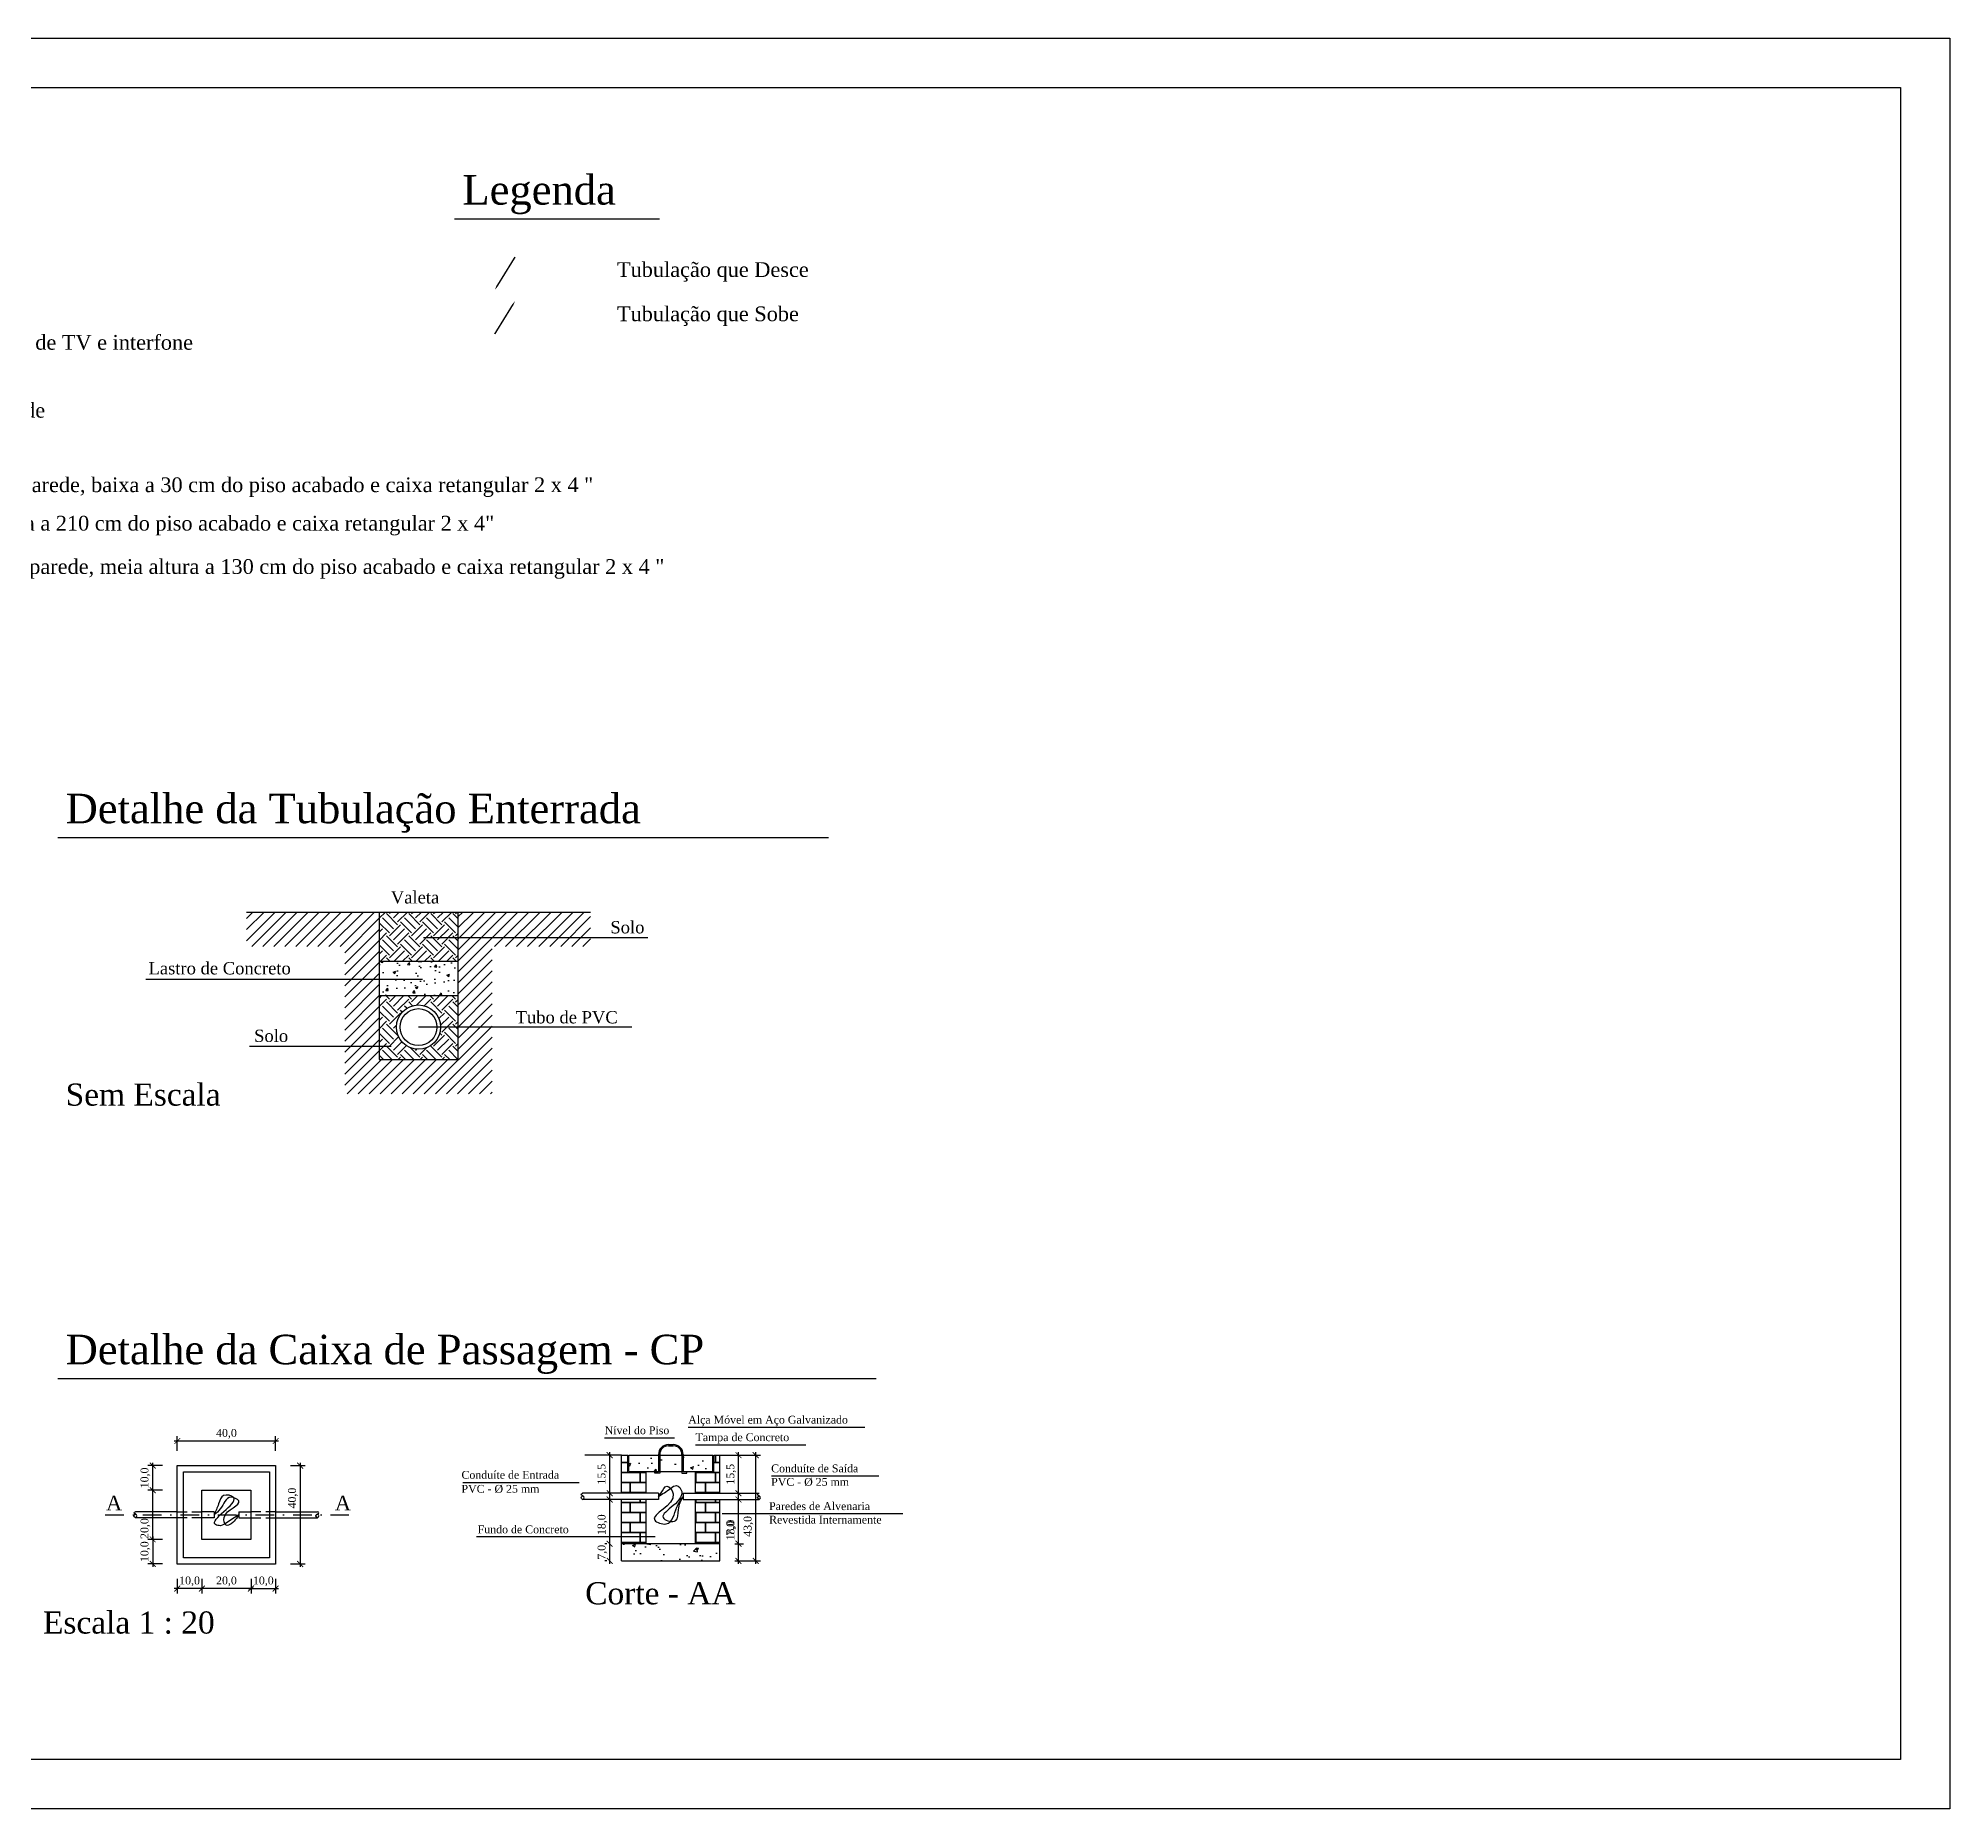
# Model space of a CAD drawing. Header units: millimetres. Extents: x 8900 to 13100, y 733 to 2533.
# Drawn here: x 11156 to 13100, y 733 to 2533 of the extents above; entities that cross this region are included whole.
import ezdxf
from ezdxf.enums import TextEntityAlignment as Align

# ---------------------------------------------------------------- set-up
doc = ezdxf.new("R2010")
doc.units = ezdxf.units.MM
doc.linetypes.add('DASHDOT', pattern=[25.4, 12.7, -6.35, 0, -6.35])
doc.linetypes.add('HIDDEN', pattern=[0.375, 0.25, -0.125])
for name, color, linetype in [('002 - 0.150', 2, 'Continuous'), ('003 - 0.250', 3, 'Continuous'), ('004 - 0.350', 4, 'Continuous'), ('006 - 0.500', 6, 'Continuous'), ('010 - 0.050', 10, 'Continuous'), ('014 - 1.000', 14, 'Continuous')]:
    doc.layers.add(name, color=color, linetype=linetype)
doc.styles.add('style1', font='BOOKOS.TTF')
doc.styles.add('style2', font='BOOKOSBI.TTF')
doc.styles.add('style4', font='romantic.ttf')
doc.dimstyles.new('Externa', dxfattribs={"dimtxt": 10, "dimasz": 6, "dimexe": 5, "dimexo": 15, "dimgap": 2.5, "dimtad": 1, "dimdec": 1, "dimzin": 4, "dimtxsty": 'style4', "dimblk": 'ARCHTICK', "dimcen": 6, "dimdle": 3, "dimclrd": 256, "dimclre": 256, "dimclrt": 256, "dimadec": 4, "dimazin": 1, "dimtfac": 1, "dimtdec": 1, "dimtmove": 0, "dimatfit": 3, "dimldrblk": 'ARCHTICK', "dimfxl": 1, "dimlwd": -1, "dimlwe": -1, "dimarcsym": 0})
pattern_1 = [(45, (5571.941, -1665.705), (2e-15, 22.45064), [15.875, -15.875]), (45, (5567.732, -1661.496), (2e-15, 22.45064), [15.875, -15.875]), (45, (5563.522, -1657.286), (2e-15, 22.45064), [15.875, -15.875]), (135, (5563.522, -1654.48), (-22.45064, 2e-15), [15.875, -15.875]), (135, (5567.732, -1650.27), (-22.45064, 2e-15), [15.875, -15.875]), (135, (5571.941, -1646.061), (-22.45064, 2e-15), [15.875, -15.875])]
pattern_2 = [(50, (8600.81, -553.993), (31.88232, -2.78934), [3.33375, -36.67125]), (355, (8600.81, -553.993), (-6.1675, 33.4349), [2.667, -29.337]), (100.451, (8603.467, -554.226), (25.71494, 30.64542), [2.83325, -31.16575]), (46.1842, (8600.81, -545.103), (47.43883, -7.3574), [5.0006, -55.0069]), (96.6356, (8604.763, -545.716), (41.54574, 43.2995), [4.2499, -46.7486]), (351.184, (8600.81, -545.103), (41.5458, 43.2994), [4.0005, -44.0055]), (21, (8605.255, -547.326), (26.5326, -17.89647), [3.33375, -36.67125]), (326, (8605.255, -547.326), (10.81535, 32.2329), [2.667, -29.337]), (71.4514, (8607.466, -548.817), (37.34789, 14.3365), [2.83325, -31.16575]), (37.5, (8600.81, -553.993), (0.540506, 14.797132), [0, -28.9814, 0, -29.7815, 0, -29.448125]), (7.5, (8600.81, -553.993), (11.69344, 17.5316), [0, -16.9799, 0, -28.31465, 0, -11.223625]), (327.5, (8590.898, -553.993), (23.728354, -1.00253), [0, -11.1125, 0, -34.671, 0, -46.00575]), (317.5, (8586.453, -553.993), (25.92261, 4.44964), [0, -14.44625, 0, -23.0251, 0, -32.67075])]

# ---------------------------------------------------------------- blocks, each defined once
blk = doc.blocks.new('_ArchTick')
at = {"color": 0, "const_width": 0.15}
blk.add_lwpolyline([(-0.5, -0.5), (0.5, 0.5)], dxfattribs=at)
blk = doc.blocks.new('*D3')
at = {"layer": '010 - 0.050', "ltscale": 2.5}
for p, q in [((11375.3, 956.8), (11319.3, 956.8)), ((11322.3, 966.8), (11322.3, 951.8)), ((11372.3, 966.8), (11372.3, 951.8))]:
    blk.add_line(p, q, dxfattribs=at)
at = {"layer": 'DefPoints', "color": 0, "ltscale": 2.5}
for p in [(11322.3, 981.8), (11372.3, 981.8), (11322.3, 956.8)]:
    blk.add_point(p, dxfattribs=at)
at = {"layer": '010 - 0.050', "ltscale": 2.5, "xscale": 6, "yscale": 6, "zscale": 6, "rotation": 180}
blk.add_blockref('_ArchTick', (11322.3, 956.8), dxfattribs=at)
at = {"layer": '010 - 0.050', "ltscale": 2.5, "xscale": 6, "yscale": 6, "zscale": 6}
blk.add_blockref('_ArchTick', (11372.3, 956.8), dxfattribs=at)
at = {"layer": '010 - 0.050', "ltscale": 2.5, "insert": (11347.3, 964.1), "char_height": 8, "attachment_point": 5, "style": 'style4'}
blk.add_mtext('20,0', dxfattribs=at)
blk = doc.blocks.new('*D4')
at = {"layer": '010 - 0.050', "ltscale": 2.5}
for p, q in [((11369.3, 956.8), (11400.3, 956.8)), ((11372.3, 966.8), (11372.3, 951.8)), ((11397.3, 966.8), (11397.3, 951.8))]:
    blk.add_line(p, q, dxfattribs=at)
at = {"layer": 'DefPoints', "color": 0, "ltscale": 2.5}
for p in [(11372.3, 981.8), (11397.3, 981.8), (11397.3, 956.8)]:
    blk.add_point(p, dxfattribs=at)
at = {"layer": '010 - 0.050', "ltscale": 2.5, "xscale": 6, "yscale": 6, "zscale": 6, "rotation": 180}
blk.add_blockref('_ArchTick', (11372.3, 956.8), dxfattribs=at)
at = {"layer": '010 - 0.050', "ltscale": 2.5, "xscale": 6, "yscale": 6, "zscale": 6}
blk.add_blockref('_ArchTick', (11397.3, 956.8), dxfattribs=at)
at = {"layer": '010 - 0.050', "ltscale": 2.5, "insert": (11384.8, 964.1), "char_height": 8, "attachment_point": 5, "style": 'style4'}
blk.add_mtext('10,0', dxfattribs=at)
blk = doc.blocks.new('*D5')
at = {"layer": '010 - 0.050', "ltscale": 2.5}
for p, q in [((11325.3, 956.8), (11294.3, 956.8)), ((11297.3, 966.8), (11297.3, 951.8)), ((11322.3, 966.8), (11322.3, 951.8))]:
    blk.add_line(p, q, dxfattribs=at)
at = {"layer": 'DefPoints', "color": 0, "ltscale": 2.5}
for p in [(11297.3, 981.8), (11322.3, 981.8), (11297.3, 956.8)]:
    blk.add_point(p, dxfattribs=at)
at = {"layer": '010 - 0.050', "ltscale": 2.5, "xscale": 6, "yscale": 6, "zscale": 6, "rotation": 180}
blk.add_blockref('_ArchTick', (11297.3, 956.8), dxfattribs=at)
at = {"layer": '010 - 0.050', "ltscale": 2.5, "xscale": 6, "yscale": 6, "zscale": 6}
blk.add_blockref('_ArchTick', (11322.3, 956.8), dxfattribs=at)
at = {"layer": '010 - 0.050', "ltscale": 2.5, "insert": (11309.8, 964.1), "char_height": 8, "attachment_point": 5, "style": 'style4'}
blk.add_mtext('10,0', dxfattribs=at)
blk = doc.blocks.new('*D6')
at = {"layer": '010 - 0.050', "ltscale": 2.5}
for p, q in [((11282.3, 1081.8), (11267.3, 1081.8)), ((11272.3, 1053.8), (11272.3, 1084.8)), ((11282.3, 1056.8), (11267.3, 1056.8))]:
    blk.add_line(p, q, dxfattribs=at)
at = {"layer": 'DefPoints', "color": 0, "ltscale": 2.5}
for p in [(11272.3, 1081.8), (11297.3, 1081.8), (11297.3, 1056.8)]:
    blk.add_point(p, dxfattribs=at)
at = {"layer": '010 - 0.050', "ltscale": 2.5, "xscale": 6, "yscale": 6, "zscale": 6}
for p, rotation in [((11272.3, 1081.8), 90), ((11272.3, 1056.8), 270)]:
    blk.add_blockref('_ArchTick', p, dxfattribs=dict(at, rotation=rotation))
at = {"layer": '010 - 0.050', "ltscale": 2.5, "insert": (11264.9, 1069.3), "char_height": 8, "attachment_point": 5, "rotation": 90, "style": 'style4'}
blk.add_mtext('10,0', dxfattribs=at)
blk = doc.blocks.new('*D7')
at = {"layer": '010 - 0.050', "ltscale": 2.5}
for p, q in [((11412.3, 1081.8), (11427.3, 1081.8)), ((11422.3, 1084.8), (11422.3, 978.8)), ((11412.3, 981.8), (11427.3, 981.8))]:
    blk.add_line(p, q, dxfattribs=at)
at = {"layer": 'DefPoints', "color": 0, "ltscale": 2.5}
for p in [(11397.3, 1081.8), (11397.3, 981.8), (11422.3, 981.8)]:
    blk.add_point(p, dxfattribs=at)
at = {"layer": '010 - 0.050', "ltscale": 2.5, "xscale": 6, "yscale": 6, "zscale": 6}
for p, rotation in [((11422.3, 1081.8), 90), ((11422.3, 981.8), 270)]:
    blk.add_blockref('_ArchTick', p, dxfattribs=dict(at, rotation=rotation))
at = {"layer": '010 - 0.050', "ltscale": 2.5, "insert": (11414.9, 1048.8), "char_height": 8, "attachment_point": 5, "rotation": 90, "style": 'style4'}
blk.add_mtext('40,0', dxfattribs=at)
blk = doc.blocks.new('*D8')
at = {"layer": '010 - 0.050', "ltscale": 2.5}
for p, q in [((11282.3, 1056.8), (11267.3, 1056.8)), ((11272.3, 1056.8), (11272.3, 1062.8)), ((11272.3, 1006.8), (11272.3, 1056.8)), ((11282.3, 1006.8), (11267.3, 1006.8)), ((11272.3, 1006.8), (11272.3, 1000.8))]:
    blk.add_line(p, q, dxfattribs=at)
at = {"layer": 'DefPoints', "color": 0, "ltscale": 2.5}
for p in [(11272.3, 1056.8), (11297.3, 1056.8), (11297.3, 1006.8)]:
    blk.add_point(p, dxfattribs=at)
at = {"layer": '010 - 0.050', "ltscale": 2.5, "xscale": 6, "yscale": 6, "zscale": 6}
for p, rotation in [((11272.3, 1056.8), 270), ((11272.3, 1006.8), 90)]:
    blk.add_blockref('_ArchTick', p, dxfattribs=dict(at, rotation=rotation))
at = {"layer": '010 - 0.050', "ltscale": 2.5, "insert": (11264.9, 1017.8), "char_height": 8, "attachment_point": 5, "rotation": 90, "style": 'style4'}
blk.add_mtext('20,0', dxfattribs=at)
blk = doc.blocks.new('*D9')
at = {"layer": '010 - 0.050', "ltscale": 2.5}
for p, q in [((11282.3, 1006.8), (11267.3, 1006.8)), ((11272.3, 1009.8), (11272.3, 978.8)), ((11282.3, 981.8), (11267.3, 981.8))]:
    blk.add_line(p, q, dxfattribs=at)
at = {"layer": 'DefPoints', "color": 0, "ltscale": 2.5}
for p in [(11297.3, 1006.8), (11272.3, 981.8), (11297.3, 981.8)]:
    blk.add_point(p, dxfattribs=at)
at = {"layer": '010 - 0.050', "ltscale": 2.5, "xscale": 6, "yscale": 6, "zscale": 6}
for p, rotation in [((11272.3, 1006.8), 90), ((11272.3, 981.8), 270)]:
    blk.add_blockref('_ArchTick', p, dxfattribs=dict(at, rotation=rotation))
at = {"layer": '010 - 0.050', "ltscale": 2.5, "insert": (11264.9, 994.3), "char_height": 8, "attachment_point": 5, "rotation": 90, "style": 'style4'}
blk.add_mtext('10,0', dxfattribs=at)
blk = doc.blocks.new('*D10')
at = {"layer": '010 - 0.050', "ltscale": 2.5}
for p, q in [((11297.3, 1096.8), (11297.3, 1111.8)), ((11397.3, 1096.8), (11397.3, 1111.8)), ((11400.3, 1106.8), (11294.3, 1106.8))]:
    blk.add_line(p, q, dxfattribs=at)
at = {"layer": 'DefPoints', "color": 0, "ltscale": 2.5}
for p in [(11297.3, 1106.8), (11297.3, 1081.8), (11397.3, 1081.8)]:
    blk.add_point(p, dxfattribs=at)
at = {"layer": '010 - 0.050', "ltscale": 2.5, "xscale": 6, "yscale": 6, "zscale": 6, "rotation": 180}
blk.add_blockref('_ArchTick', (11297.3, 1106.8), dxfattribs=at)
at = {"layer": '010 - 0.050', "ltscale": 2.5, "xscale": 6, "yscale": 6, "zscale": 6}
blk.add_blockref('_ArchTick', (11397.3, 1106.8), dxfattribs=at)
at = {"layer": '010 - 0.050', "ltscale": 2.5, "insert": (11347.3, 1114.1), "char_height": 8, "attachment_point": 5, "style": 'style4'}
blk.add_mtext('40,0', dxfattribs=at)
blk = doc.blocks.new('*D11')
at = {"layer": '010 - 0.050', "ltscale": 2.5}
for p, q in [((11734.2, 1092.4), (11732, 1092.4)), ((11737, 1050.7), (11737, 1095.4)), ((11734.2, 1053.7), (11732, 1053.7))]:
    blk.add_line(p, q, dxfattribs=at)
at = {"layer": 'DefPoints', "color": 0, "ltscale": 2.5}
for p in [(11737, 1092.4), (11749.2, 1092.4), (11749.2, 1053.7)]:
    blk.add_point(p, dxfattribs=at)
at = {"layer": '010 - 0.050', "ltscale": 2.5, "xscale": 6, "yscale": 6, "zscale": 6}
for p, rotation in [((11737, 1092.4), 90), ((11737, 1053.7), 270)]:
    blk.add_blockref('_ArchTick', p, dxfattribs=dict(at, rotation=rotation))
at = {"layer": '010 - 0.050', "ltscale": 2.5, "insert": (11729.6, 1073), "char_height": 8, "attachment_point": 5, "rotation": 90, "style": 'style4'}
blk.add_mtext('15,5', dxfattribs=at)
blk = doc.blocks.new('*D12')
at = {"layer": '010 - 0.050', "ltscale": 2.5}
for p, q in [((11737, 999.4), (11737, 1050.4)), ((11734.2, 1047.4), (11732, 1047.4)), ((11734.2, 1002.4), (11732, 1002.4))]:
    blk.add_line(p, q, dxfattribs=at)
at = {"layer": 'DefPoints', "color": 0, "ltscale": 2.5}
for p in [(11737, 1047.4), (11749.2, 1047.4), (11749.2, 1002.4)]:
    blk.add_point(p, dxfattribs=at)
at = {"layer": '010 - 0.050', "ltscale": 2.5, "xscale": 6, "yscale": 6, "zscale": 6}
for p, rotation in [((11737, 1047.4), 90), ((11737, 1002.4), 270)]:
    blk.add_blockref('_ArchTick', p, dxfattribs=dict(at, rotation=rotation))
at = {"layer": '010 - 0.050', "ltscale": 2.5, "insert": (11729.7, 1021.7), "char_height": 8, "attachment_point": 5, "rotation": 90, "style": 'style4'}
blk.add_mtext('18,0', dxfattribs=at)
blk = doc.blocks.new('*D13')
at = {"layer": '010 - 0.050', "ltscale": 2.5}
for p, q in [((11734.2, 1002.4), (11732, 1002.4)), ((11737, 981.9), (11737, 1005.4)), ((11734.2, 984.9), (11732, 984.9))]:
    blk.add_line(p, q, dxfattribs=at)
at = {"layer": 'DefPoints', "color": 0, "ltscale": 2.5}
for p in [(11737, 1002.4), (11749.2, 1002.4), (11749.2, 984.9)]:
    blk.add_point(p, dxfattribs=at)
at = {"layer": '010 - 0.050', "ltscale": 2.5, "xscale": 6, "yscale": 6, "zscale": 6}
for p, rotation in [((11737, 1002.4), 90), ((11737, 984.9), 270)]:
    blk.add_blockref('_ArchTick', p, dxfattribs=dict(at, rotation=rotation))
at = {"layer": '010 - 0.050', "ltscale": 2.5, "insert": (11729.7, 993.7), "char_height": 8, "attachment_point": 5, "rotation": 90, "style": 'style4'}
blk.add_mtext('7,0', dxfattribs=at)
blk = doc.blocks.new('*D14')
at = {"layer": '010 - 0.050', "ltscale": 2.5}
for p, q in [((11864.2, 1092.4), (11873, 1092.4)), ((11868, 1050.7), (11868, 1095.4)), ((11864.2, 1053.7), (11873, 1053.7))]:
    blk.add_line(p, q, dxfattribs=at)
at = {"layer": 'DefPoints', "color": 0, "ltscale": 2.5}
for p in [(11849.2, 1092.4), (11868, 1092.4), (11849.2, 1053.7)]:
    blk.add_point(p, dxfattribs=at)
at = {"layer": '010 - 0.050', "ltscale": 2.5, "xscale": 6, "yscale": 6, "zscale": 6}
for p, rotation in [((11868, 1092.4), 90), ((11868, 1053.7), 270)]:
    blk.add_blockref('_ArchTick', p, dxfattribs=dict(at, rotation=rotation))
at = {"layer": '010 - 0.050', "ltscale": 2.5, "insert": (11860.6, 1073), "char_height": 8, "attachment_point": 5, "rotation": 90, "style": 'style4'}
blk.add_mtext('15,5', dxfattribs=at)
blk = doc.blocks.new('*D15')
at = {"layer": '010 - 0.050', "ltscale": 2.5}
for p, q in [((11864.2, 1092.4), (11890.5, 1092.4)), ((11885.5, 981.9), (11885.5, 1095.4)), ((11864.2, 984.9), (11890.5, 984.9))]:
    blk.add_line(p, q, dxfattribs=at)
at = {"layer": 'DefPoints', "color": 0, "ltscale": 2.5}
for p in [(11849.2, 1092.4), (11885.5, 1092.4), (11849.2, 984.9)]:
    blk.add_point(p, dxfattribs=at)
at = {"layer": '010 - 0.050', "ltscale": 2.5, "xscale": 6, "yscale": 6, "zscale": 6}
for p, rotation in [((11885.5, 1092.4), 90), ((11885.5, 984.9), 270)]:
    blk.add_blockref('_ArchTick', p, dxfattribs=dict(at, rotation=rotation))
at = {"layer": '010 - 0.050', "ltscale": 2.5, "insert": (11878.2, 1020), "char_height": 8, "attachment_point": 5, "rotation": 90, "style": 'style4'}
blk.add_mtext('43,0', dxfattribs=at)
blk = doc.blocks.new('*D16')
at = {"layer": '010 - 0.050', "ltscale": 2.5}
for p, q in [((11868, 1002.4), (11868, 1027.7)), ((11864.2, 1002.4), (11873, 1002.4)), ((11868, 981.9), (11868, 1002.4)), ((11864.2, 984.9), (11873, 984.9))]:
    blk.add_line(p, q, dxfattribs=at)
at = {"layer": 'DefPoints', "color": 0, "ltscale": 2.5}
for p in [(11849.2, 1002.4), (11868, 1002.4), (11849.2, 984.9)]:
    blk.add_point(p, dxfattribs=at)
at = {"layer": '010 - 0.050', "ltscale": 2.5, "xscale": 6, "yscale": 6, "zscale": 6}
for p, rotation in [((11868, 1002.4), 90), ((11868, 984.9), 270)]:
    blk.add_blockref('_ArchTick', p, dxfattribs=dict(at, rotation=rotation))
at = {"layer": '010 - 0.050', "ltscale": 2.5, "insert": (11860.7, 1018), "char_height": 8, "attachment_point": 5, "rotation": 90, "style": 'style4'}
blk.add_mtext('7,0', dxfattribs=at)
blk = doc.blocks.new('*D17')
at = {"layer": '010 - 0.050', "ltscale": 2.5}
for p, q in [((11868, 999.4), (11868, 1050.4)), ((11864.2, 1047.4), (11873, 1047.4)), ((11864.2, 1002.4), (11873, 1002.4))]:
    blk.add_line(p, q, dxfattribs=at)
at = {"layer": 'DefPoints', "color": 0, "ltscale": 2.5}
for p in [(11849.2, 1047.4), (11868, 1047.4), (11849.2, 1002.4)]:
    blk.add_point(p, dxfattribs=at)
at = {"layer": '010 - 0.050', "ltscale": 2.5, "xscale": 6, "yscale": 6, "zscale": 6}
for p, rotation in [((11868, 1047.4), 90), ((11868, 1002.4), 270)]:
    blk.add_blockref('_ArchTick', p, dxfattribs=dict(at, rotation=rotation))
at = {"layer": '010 - 0.050', "ltscale": 2.5, "insert": (11860.7, 1016.3), "char_height": 8, "attachment_point": 5, "rotation": 90, "style": 'style4'}
blk.add_mtext('18,0', dxfattribs=at)

msp = doc.modelspace()

# ---------------------------------------------------------------- hatches: boundary and pattern name
at = {"layer": '010 - 0.050', "ltscale": 2.5}
h = msp.add_hatch(dxfattribs=at)
h.set_pattern_fill('LINE', color=256, scale=2.5, angle=45, style=0)
h.set_pattern_definition([(45, (5571.941, -1665.705), (-5.61266, 5.61266), [])])
h.paths.add_polyline_path([(11502.57, 1644.63), (11367.57, 1644.63), (11367.57, 1609.63), (11467.57, 1609.63), (11467.57, 1459.63), (11617.57, 1459.63), (11617.57, 1609.63), (11717.57, 1609.63), (11717.57, 1644.63), (11582.57, 1644.63), (11582.57, 1494.63), (11502.57, 1494.63)])
h = msp.add_hatch(dxfattribs=at)
h.set_pattern_fill('EARTH', color=256, scale=2.5, angle=45, style=0)
h.set_pattern_definition(pattern_1)
h.paths.add_polyline_path([(11582.57, 1594.63), (11582.57, 1644.63), (11502.57, 1644.63), (11502.57, 1594.63)])
h = msp.add_hatch(dxfattribs=at)
h.set_pattern_fill('AR-CONC', color=256, scale=0.15, style=0)
h.set_pattern_definition([(50, (5571.941, -1665.705), (27.3277, -2.39086), [2.8575, -31.4325]), (355, (5571.94, -1665.705), (-5.28642, 28.6585), [2.286, -25.146]), (100.451, (5574.219, -1665.904), (22.04138, 26.2675), [2.4285, -26.7135]), (46.1842, (5571.94, -1658.085), (40.66186, -6.30635), [4.28625, -47.14875]), (96.6356, (5575.33, -1658.61), (35.61064, 37.11383), [3.64275, -40.07025]), (351.184, (5571.94, -1658.085), (35.6107, 37.11377), [3.429, -37.719]), (21, (5575.751, -1659.99), (22.74223, -15.33983), [2.8575, -31.4325]), (326, (5575.75, -1659.99), (9.2703, 27.6282), [2.286, -25.146]), (71.4514, (5577.647, -1661.268), (32.01247, 12.28843), [2.4285, -26.7135]), (37.5, (5571.941, -1665.705), (0.46329, 12.683256), [0, -24.8412, 0, -25.527, 0, -25.24125]), (7.5, (5571.941, -1665.705), (10.02295, 15.027086), [0, -14.5542, 0, -24.2697, 0, -9.62025]), (327.5, (5563.445, -1665.705), (20.33859, -0.859312), [0, -9.525, 0, -29.718, 0, -39.4335]), (317.5, (5559.635, -1665.705), (22.219377, 3.813974), [0, -12.3825, 0, -19.7358, 0, -28.0035])])
h.paths.add_polyline_path([(11582.57, 1559.63), (11582.57, 1594.63), (11502.57, 1594.63), (11502.57, 1559.63)])
h = msp.add_hatch(dxfattribs=at)
h.set_pattern_fill('EARTH', color=256, scale=2.5, angle=45, style=0)
h.set_pattern_definition(pattern_1)
h.paths.add_polyline_path([(11502.57, 1559.63), (11502.57, 1494.63), (11582.57, 1494.63), (11582.57, 1527.63), (11565.07, 1527.63, -1), (11520.07, 1527.63, -1), (11565.07, 1527.63), (11582.57, 1527.63), (11582.57, 1559.63)])
h = msp.add_hatch(dxfattribs=at)
h.set_pattern_fill('AR-B816C', color=256, scale=0.05, style=0)
h.set_pattern_definition([(0, (4331.381, -1830.999), (10.16, 10.16), [19.84375, -0.47625]), (0, (4321.221, -1830.523), (10.16, 10.16), [19.84375, -0.47625]), (90, (4331.381, -1830.999), (-10.16, 10.16), [-10.63625, 9.68375]), (90, (4330.905, -1830.999), (-10.16, 10.16), [-10.63625, 9.68375])])
h.paths.add_polyline_path([(11749.19, 1009.33), (11749.19, 1002.4), (11774.19, 1002.4), (11774.19, 1009.33)])
h.paths.add_polyline_path([(11774.19, 1009.33), (11774.19, 1009.9), (11774.19, 1047.4), (11749.19, 1047.4), (11749.19, 1009.33)])
h.paths.add_polyline_path([(11774.19, 1053.65), (11774.19, 1074.9), (11755.44, 1074.9), (11755.44, 1092.4), (11749.19, 1092.4), (11749.19, 1053.65)])
h = msp.add_hatch(dxfattribs=at)
h.set_pattern_fill('AR-CONC', color=256, scale=0.175, style=0)
h.set_pattern_definition(pattern_2)
h.paths.add_polyline_path([(11756.44, 1092.4), (11756.44, 1075.9), (11786.69, 1075.9), (11786.69, 1092.4)])
h.paths.add_polyline_path([(11787.94, 1092.4), (11787.94, 1075.9), (11810.44, 1075.9), (11810.44, 1092.4)])
h.paths.add_polyline_path([(11841.94, 1092.4), (11811.69, 1092.4), (11811.69, 1075.9), (11841.94, 1075.9)])
h = msp.add_hatch(dxfattribs=at)
h.set_pattern_fill('AR-B816C', color=256, scale=0.05, style=0)
h.set_pattern_definition([(0, (4306.381, -1830.999), (10.16, 10.16), [19.84375, -0.47625]), (0, (4296.221, -1830.523), (10.16, 10.16), [19.84375, -0.47625]), (90, (4306.381, -1830.999), (-10.16, 10.16), [-10.63625, 9.68375]), (90, (4305.905, -1830.999), (-10.16, 10.16), [-10.63625, 9.68375])])
h.paths.add_polyline_path([(11849.19, 1092.4), (11842.94, 1092.4), (11842.94, 1074.9), (11824.19, 1074.9), (11824.19, 1053.65), (11849.19, 1053.65)])
h.paths.add_polyline_path([(11849.19, 1047.4), (11824.19, 1047.4), (11824.19, 1002.4), (11849.19, 1002.4)])
h = msp.add_hatch(dxfattribs=at)
h.set_pattern_fill('AR-CONC', color=256, scale=0.175, style=0)
h.set_pattern_definition(pattern_2)
h.paths.add_polyline_path([(11749.19, 1002.4), (11749.19, 984.9), (11849.19, 984.9), (11849.19, 1002.4)])

# ---------------------------------------------------------------- linework, layer by layer
at = {"layer": '002 - 0.150'}
for p, q in [((8974.75, 2532.94), (13099.75, 2532.94)), ((13099.75, 2532.94), (13099.75, 732.94)), ((13099.75, 732.94), (9024.75, 732.94))]:
    msp.add_line(p, q, dxfattribs=at)
at = {"layer": '002 - 0.150', "ltscale": 2.5}
for p, q in [((11775.92, 1618.35), (11547.8, 1618.35)), ((11265.22, 1576.34), (11546.66, 1576.34)), ((11759.41, 1527.63), (11542.57, 1527.63)), ((11370.76, 1508.33), (11514.88, 1508.33)), ((11731.87, 1110.08), (11802.97, 1110.08)), ((11816.87, 1120.83), (11996.54, 1120.83)), ((11824.3, 1103.01), (11936.58, 1103.01)), ((11901.41, 1071.33), (12010.86, 1071.33)), ((11706.1, 1064.26), (11587.53, 1064.26)), ((11786.69, 1053.65), (11709.52, 1053.65)), ((11786.69, 1053.65), (11786.69, 1047.4)), ((11811.69, 1053.65), (11888.86, 1053.65)), ((11811.69, 1053.65), (11811.69, 1047.4)), ((11297.26, 1034.9), (11254.76, 1034.9)), ((11334.76, 1034.9), (11322.26, 1034.9)), ((11334.76, 1034.9), (11334.76, 1028.65)), ((11359.76, 1034.9), (11359.76, 1028.65)), ((11359.76, 1034.9), (11372.26, 1034.9)), ((11397.26, 1034.9), (11439.76, 1034.9)), ((11786.69, 1047.4), (11709.52, 1047.4)), ((11811.69, 1047.4), (11888.86, 1047.4)), ((11851.29, 1032.96), (12035.28, 1032.96)), ((11297.26, 1028.65), (11254.76, 1028.65)), ((11334.76, 1028.65), (11322.26, 1028.65)), ((11359.76, 1028.65), (11372.26, 1028.65)), ((11397.26, 1028.65), (11439.76, 1028.65)), ((11783.34, 1009.33), (11601.48, 1009.33))]:
    msp.add_line(p, q, dxfattribs=at)
at = {"layer": '002 - 0.150', "linetype": 'HIDDEN', "ltscale": 40}
for p, q in [((11297.26, 1034.9), (11322.26, 1034.9)), ((11397.26, 1034.9), (11372.26, 1034.9)), ((11322.26, 1028.65), (11297.26, 1028.65)), ((11372.26, 1028.65), (11397.26, 1028.65))]:
    msp.add_line(p, q, dxfattribs=at)
at = {"layer": '002 - 0.150', "ltscale": 2.5}
for points in [[(11714.19, 1092.4, 0, 2, 0), (11717.73, 1095.94, 0, 0, 0), (11731.87, 1110.08, 0, 0, 0)], [(11799.19, 1103.15, 0, 2, 0), (11802.72, 1106.69, 0, 0, 0), (11816.87, 1120.83, 0, 0, 0)], [(11813.69, 1092.4, 0, 2, 0), (11817.22, 1095.94, 0, 0, 0), (11824.3, 1103.01, 0, 0, 0)], [(11883.73, 1053.65, 0, 2, 0), (11887.27, 1057.19, 0, 0, 0), (11901.41, 1071.33, 0, 0, 0)], [(11716.7, 1053.65, 0, 2, 0), (11713.17, 1057.19, 0, 0, 0), (11706.1, 1064.26, 0, 0, 0)], [(11844.36, 1026.03, 0, 2, 0), (11847.89, 1029.57, 0, 0, 0), (11851.29, 1032.96, 0, 0, 0)], [(11790.27, 1002.4, 0, 2, 0), (11786.74, 1005.94, 0, 0, 0), (11783.34, 1009.33, 0, 0, 0)]]:
    msp.add_lwpolyline(points, format="xyseb", dxfattribs=at)
for points in [[(11709.52, 1047.4), (11711.08, 1049.2), (11709.52, 1050.99), (11707.95, 1052.32), (11709.52, 1053.65)], [(11888.86, 1047.4), (11890.43, 1049.2), (11888.86, 1050.99), (11887.3, 1052.32), (11888.86, 1053.65)], [(11254.76, 1028.65), (11256.33, 1030.68), (11254.76, 1032.71), (11253.2, 1033.8), (11254.76, 1034.9)], [(11439.76, 1028.65), (11438.2, 1030.68), (11439.76, 1032.71), (11441.33, 1033.8), (11439.76, 1034.9)]]:
    msp.add_spline(points, degree=3, dxfattribs=at)
for points in [[(11709.52, 1047.4), (11708.74, 1048.12), (11707.19, 1049.17), (11708.68, 1050.37), (11709.52, 1050.99)], [(11888.86, 1047.4), (11888.09, 1048.12), (11886.54, 1049.17), (11888.03, 1050.37), (11888.86, 1050.99)]]:
    msp.add_open_spline(points, degree=3, knots=[0, 0, 0, 0, 14.9072132, 29.8171514, 29.8171514, 29.8171514, 29.8171514], dxfattribs=at)
for points in [[(11254.76, 1028.65), (11254, 1029.31), (11252.49, 1030.63), (11253.83, 1032.14), (11254.76, 1032.71)], [(11439.76, 1028.65), (11440.52, 1029.31), (11442.04, 1030.63), (11440.7, 1032.14), (11439.76, 1032.71)]]:
    msp.add_open_spline(points, degree=3, dxfattribs=at)
at = {"layer": '003 - 0.250', "ltscale": 2.5}
for p, q in [((11502.57, 1644.63), (11582.57, 1644.63)), ((11502.57, 1594.63), (11582.57, 1594.63)), ((11502.57, 1559.63), (11582.57, 1559.63)), ((11786.69, 1093.15), (11786.69, 1075.4)), ((11787.94, 1093.15), (11787.94, 1074.15)), ((11796.69, 1103.15), (11801.69, 1103.15)), ((11796.69, 1101.9), (11801.69, 1101.9)), ((11810.44, 1093.15), (11810.44, 1074.15)), ((11811.69, 1093.15), (11811.69, 1075.4)), ((11782.94, 1075.4), (11786.69, 1075.4)), ((11782.94, 1074.15), (11782.94, 1075.4)), ((11787.94, 1074.15), (11782.94, 1074.15)), ((11810.44, 1074.15), (11815.44, 1074.15)), ((11815.44, 1075.4), (11811.69, 1075.4)), ((11815.44, 1074.15), (11815.44, 1075.4)), ((11322.26, 1056.77), (11372.26, 1056.77)), ((11322.26, 1006.77), (11322.26, 1056.77)), ((11372.26, 1056.77), (11372.26, 1006.77)), ((11372.26, 1006.77), (11322.26, 1006.77)), ((11849.19, 1002.4), (11749.19, 1002.4))]:
    msp.add_line(p, q, dxfattribs=at)
for centre, radius, start, end in [((11796.69, 1093.15), 10, 90, 180), ((11796.69, 1093.15), 8.75, 90, 180), ((11801.69, 1093.15), 10, 0, 90), ((11801.69, 1093.15), 8.75, 0, 90)]:
    msp.add_arc(centre, radius, start, end, dxfattribs=at)
at = {"layer": '004 - 0.350', "ltscale": 2.5}
for p, q in [((11749.19, 1092.4), (11711.69, 1092.4)), ((11749.19, 1053.65), (11749.19, 1092.4)), ((11749.19, 1092.4), (11755.44, 1092.4)), ((11755.44, 1074.9), (11755.44, 1092.4)), ((11756.44, 1075.9), (11756.44, 1092.4)), ((11756.44, 1092.4), (11786.69, 1092.4)), ((11787.94, 1092.4), (11810.44, 1092.4)), ((11811.69, 1092.4), (11841.94, 1092.4)), ((11841.94, 1075.9), (11841.94, 1092.4)), ((11842.94, 1074.9), (11842.94, 1092.4)), ((11842.94, 1092.4), (11849.19, 1092.4)), ((11849.19, 1053.65), (11849.19, 1092.4)), ((11849.19, 1092.4), (11886.69, 1092.4)), ((11297.26, 981.77), (11297.26, 1081.77)), ((11297.26, 1081.77), (11397.26, 1081.77)), ((11397.26, 1081.77), (11397.26, 981.77)), ((11755.44, 1074.9), (11774.19, 1074.9)), ((11756.44, 1075.9), (11786.69, 1075.9)), ((11774.19, 1053.65), (11774.19, 1074.9)), ((11787.94, 1075.9), (11810.44, 1075.9)), ((11811.69, 1075.9), (11841.94, 1075.9)), ((11824.19, 1074.9), (11842.94, 1074.9)), ((11824.19, 1053.65), (11824.19, 1074.9)), ((11749.19, 984.9), (11749.19, 1047.4)), ((11774.19, 1002.4), (11774.19, 1047.4)), ((11824.19, 1002.4), (11824.19, 1047.4)), ((11849.19, 984.9), (11849.19, 1047.4)), ((11774.19, 1002.4), (11774.19, 1009.9)), ((11397.26, 981.77), (11297.26, 981.77)), ((11749.19, 984.9), (11849.19, 984.9))]:
    msp.add_line(p, q, dxfattribs=at)
at = {"layer": '004 - 0.350', "ltscale": 40}
for p, q in [((11303.51, 988.02), (11303.51, 1075.52)), ((11303.51, 1075.52), (11391.01, 1075.52)), ((11391.01, 1075.52), (11391.01, 988.02)), ((11391.01, 988.02), (11303.51, 988.02))]:
    msp.add_line(p, q, dxfattribs=at)
at = {"layer": '004 - 0.350', "ltscale": 2.5}
for points in [[(11620.09, 2277.02, 0, 7.5, 0), (11631.91, 2296.16, 1.5, 1.5, 0), (11640.78, 2310.52, 1.5, 1.5, 0)], [(11640.78, 2265.74, 0, 7.5, 0), (11628.96, 2246.6, 1.5, 1.5, 0), (11620.09, 2232.24, 1.5, 1.5, 0)]]:
    msp.add_lwpolyline(points, format="xyseb", dxfattribs=at)
for radius in [22.5, 18.75]:
    msp.add_circle((11542.57, 1527.63), radius, dxfattribs=at)
at = {"layer": '006 - 0.500'}
for p, q in [((11787.55, 2348.84), (11579.34, 2348.84)), ((11959.65, 1719.89), (11175.82, 1719.89)), ((12007.87, 1169.89), (11175.82, 1169.89))]:
    msp.add_line(p, q, dxfattribs=at)
at = {"layer": '006 - 0.500', "ltscale": 2.5}
for p, q in [((11367.57, 1644.63), (11502.57, 1644.63)), ((11502.57, 1644.63), (11502.57, 1494.63)), ((11582.57, 1644.63), (11582.57, 1494.63)), ((11582.57, 1644.63), (11717.57, 1644.63)), ((11502.57, 1494.63), (11582.57, 1494.63))]:
    msp.add_line(p, q, dxfattribs=at)
at = {"layer": '006 - 0.500', "linetype": 'DASHDOT', "ltscale": 1.5}
msp.add_line((11224.04, 1031.77), (11471.65, 1031.77), dxfattribs=at)
at = {"layer": '006 - 0.500', "ltscale": 2.5}
for points in [[(11359.76, 1031.77), (11347.44, 1023.62), (11341.39, 1020.75), (11336.24, 1021.96), (11354.43, 1049.35), (11344.44, 1051.36), (11339.27, 1042.87), (11334.76, 1031.77)], [(11359.76, 1031.77), (11357.44, 1028.15), (11346.96, 1021.39), (11344.84, 1029.12), (11359.73, 1045.97), (11352.02, 1049.71), (11341.07, 1037.8), (11334.76, 1031.77)], [(11786.69, 1050.53), (11789.52, 1054.15), (11795.08, 1060.91), (11801.61, 1053.18), (11782.81, 1026.33), (11794.43, 1022.59), (11805.38, 1039.5), (11811.69, 1050.53)], [(11786.69, 1050.53), (11799.02, 1058.67), (11805.06, 1061.55), (11810.22, 1055.34), (11792.02, 1027.95), (11804.14, 1025.94), (11806.89, 1036.93), (11811.69, 1050.53)]]:
    msp.add_spline(points, degree=3, dxfattribs=at)
at = {"layer": '014 - 1.000'}
msp.add_lwpolyline([(9024.75, 2482.94), (13049.75, 2482.94), (13049.75, 782.94), (9024.75, 782.94)], close=True, dxfattribs=at)

# ---------------------------------------------------------------- texts
at = {"layer": '010 - 0.050', "style": 'style2'}
for s, height, p in [('Legenda', 30, (11587.28, 2363.81, -416.7)), ('Detalhe da Tubulação Enterrada', 30, (11183.76, 1734.86, -416.7)), ('Sem Escala', 22.5, (11183.76, 1447.77, -416.7)), ('Detalhe da Caixa de Passagem - CP', 30, (11183.76, 1184.86, -416.7)), ('Corte - AA', 22.5, (11712.11, 940.78, -208.35)), ('Escala 1 : 20', 22.5, (11160.76, 911.04, -416.7))]:
    msp.add_text(s, height=height, dxfattribs=at).set_placement(p)
at = {"layer": '010 - 0.050', "ltscale": 2.5}
for s, style, p in [('Tubulação que Desce', 'style4', (11744.44, 2305.28)), ('Tubulação que Sobe', 'style4', (11744.44, 2260.28)), ('Cor para instalação de antena de TV e interfone', 'style1', (10880.53, 2231.28)), ('Eletroduto na laje ou na parede', 'style1', (10880.53, 2162.21)), ('Saída p/ telefone interno na parede, baixa a 30 cm do piso acabado e caixa retangular 2 x 4 "', 'style1', (10883.15, 2086.49)), ('Tomada p/ antena de TV, alta a 210 cm do piso acabado e caixa retangular 2 x 4"', 'style1', (10883.15, 2047.42)), ('Saída p/ interfone interno na parede, meia altura a 130 cm do piso acabado e caixa retangular 2 x 4 "', 'style1', (10883.15, 2003.36))]:
    msp.add_text(s, height=15, dxfattribs=dict(at, style=style)).set_placement(p, align=Align.TOP_LEFT)
at = {"layer": '010 - 0.050', "ltscale": 2.5, "style": 'style1'}
for s, height, p in [('Valeta', 12.5, (11514.44, 1649.56)), ('Solo', 12.5, (11737.72, 1619.14)), ('Lastro de Concreto', 12.5, (11268.04, 1577.46)), ('Tubo de PVC', 12.5, (11641.37, 1527.65)), ('Solo', 12.5, (11375.44, 1508.78)), ('Alça Móvel em Aço Galvanizado', 8, (11816.87, 1122.08)), ('Nível do Piso', 8, (11731.87, 1111.33)), ('Tampa de Concreto', 8, (11824.3, 1104.26)), ('Conduíte de Entrada', 8, (11586.31, 1066.01)), ('PVC - %%c 25 mm', 8, (11901.21, 1058.86)), ('Conduíte de Saída', 8, (11901.21, 1072.58)), ('PVC - %%c 25 mm', 8, (11586.31, 1051.79)), ('Paredes de Alvenaria', 8, (11899.11, 1034.21)), ('Revestida Internamente', 8, (11899.11, 1020.5)), ('Fundo de Concreto', 8, (11602.76, 1010.58))]:
    msp.add_text(s, height=height, dxfattribs=at).set_placement(p, align=Align.BOTTOM_LEFT)
for p in [(11233.05, 1031.77), (11465.77, 1031.77)]:
    msp.add_text('A', height=15, dxfattribs=at).set_placement(p, align=Align.BOTTOM_CENTER)

# ---------------------------------------------------------------- dimensions: what is measured, and where the dimension line sits
at = {"layer": '010 - 0.050', "ltscale": 2.5}
for base, p1, p2, text, picture, middle in [((11297.26, 1106.77), (11397.26, 1081.77), (11297.26, 1081.77), '40,0', '*D10', (11347.26, 1114.13)), ((11322.26, 956.77), (11372.26, 981.77), (11322.26, 981.77), '20,0', '*D3', (11347.26, 964.13)), ((11397.26, 956.77), (11372.26, 981.77), (11397.26, 981.77), '10,0', '*D4', (11384.76, 964.13))]:
    dim = msp.add_linear_dim(base=base, p1=p1, p2=p2, text=text, dimstyle='Externa', override={"dimtxt": 8}, dxfattribs=at)
    dim.commit()
    dim.dimension.update_dxf_attribs({"geometry": picture, "text_midpoint": middle})
for base, p1, p2, text, picture, middle in [((11737.04, 1092.4), (11749.19, 1053.65), (11749.19, 1092.4), '15,5', '*D11', (11729.62, 1073.03)), ((11868.04, 1092.4), (11849.19, 1053.65), (11849.19, 1092.4), '15,5', '*D14', (11860.62, 1073.03)), ((11272.26, 1081.77), (11297.26, 1056.77), (11297.26, 1081.77), '10,0', '*D6', (11264.91, 1069.27)), ((11868.04, 1002.4), (11849.19, 984.9), (11849.19, 1002.4), '7,0', '*D16', (11860.69, 1018.03)), ((11272.26, 981.77), (11297.26, 1006.77), (11297.26, 981.77), '10,0', '*D9', (11264.91, 994.27))]:
    dim = msp.add_linear_dim(base=base, p1=p1, p2=p2, angle=90, text=text, dimstyle='Externa', override={"dimtxt": 8}, dxfattribs=at)
    dim.commit()
    dim.dimension.update_dxf_attribs({"geometry": picture, "text_midpoint": middle})
for base, p1, p2, text, picture, middle in [((11885.54, 1092.4), (11849.19, 984.9), (11849.19, 1092.4), '43,0', '*D15', (11885.54, 1019.96)), ((11422.26, 981.77), (11397.26, 1081.77), (11397.26, 981.77), '40,0', '*D7', (11422.26, 1048.77)), ((11272.26, 1056.77), (11297.26, 1006.77), (11297.26, 1056.77), '20,0', '*D8', (11272.26, 1017.84)), ((11737.04, 1047.4), (11749.19, 1002.4), (11749.19, 1047.4), '18,0', '*D12', (11737.04, 1021.71)), ((11868.04, 1047.4), (11849.19, 1002.4), (11849.19, 1047.4), '18,0', '*D17', (11868.04, 1016.31)), ((11737.04, 1002.4), (11749.19, 984.9), (11749.19, 1002.4), '7,0', '*D13', (11737.04, 993.65))]:
    dim = msp.add_linear_dim(base=base, p1=p1, p2=p2, angle=90, text=text, dimstyle='Externa', override={"dimtxt": 8}, dxfattribs=at)
    dim.commit()
    dim.dimension.update_dxf_attribs({"geometry": picture, "text_midpoint": middle, "dimtype": 160})
dim = msp.add_linear_dim(base=(11297.26, 956.77), p1=(11322.26, 981.77), p2=(11297.26, 981.77), text='10,0', dimstyle='Externa', override={"dimtxt": 8}, dxfattribs=at)
dim.commit()
dim.dimension.update_dxf_attribs({"geometry": '*D5', "text_midpoint": (11309.76, 956.77), "dimtype": 160})

doc.saveas('drawing.dxf')
